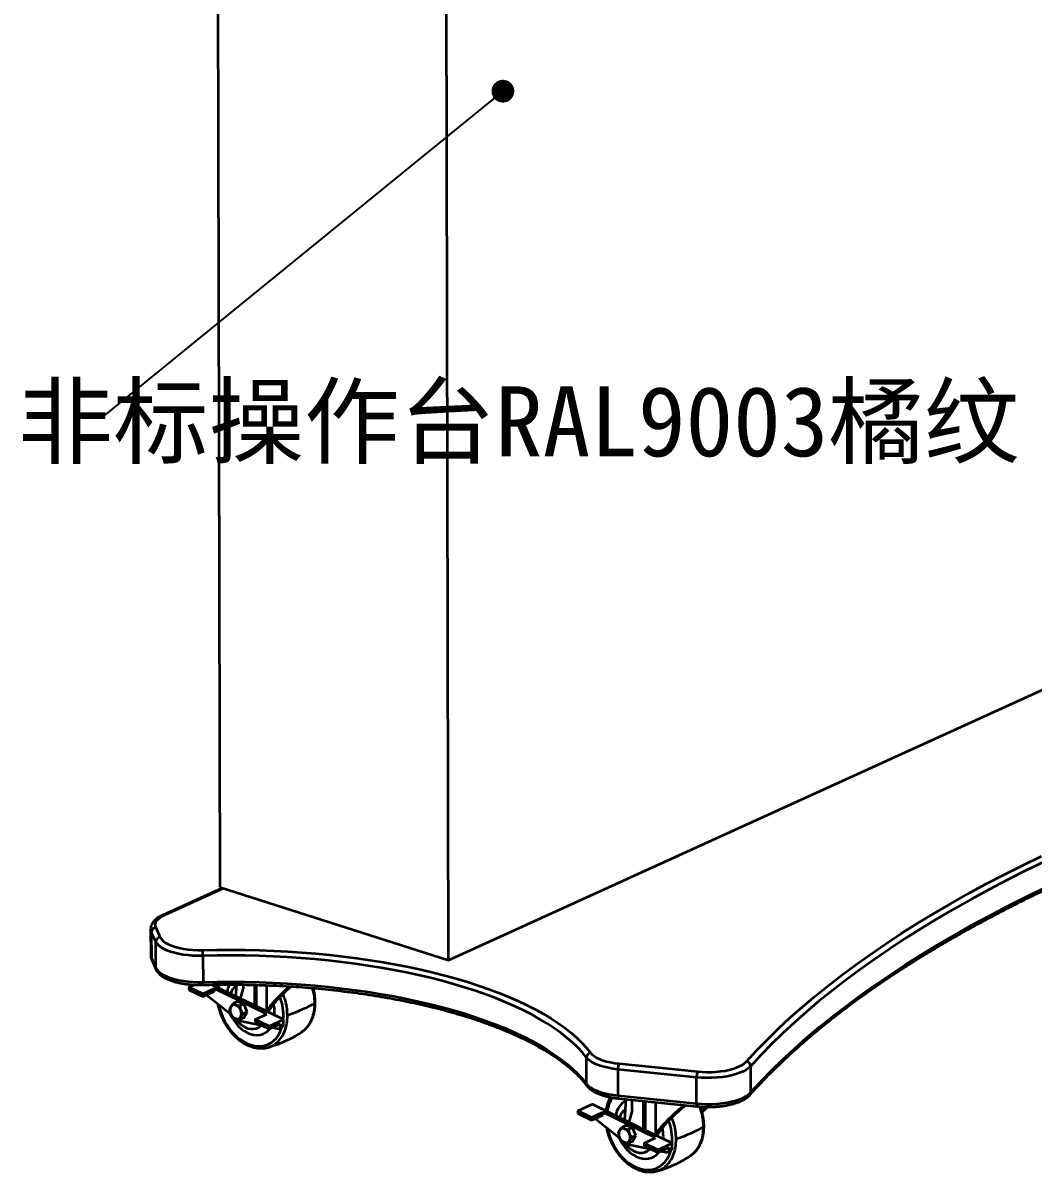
# Model space of a CAD drawing. Header units: millimetres. Extents: x 7760 to 23106, y -3343 to 6769.
# Drawn here: x 13582.8 to 13943.5, y 5265.5 to 5676 of the extents above; entities that cross this region are included whole.
import ezdxf

# ---------------------------------------------------------------- set-up
doc = ezdxf.new("R2010")
doc.units = ezdxf.units.MM
doc.styles.get("Standard").update_dxf_attribs({"font": ''})
doc.styles.get('Standard').set_extended_font_data('SimSun')
doc.dimstyles.new('SLDDIMSTYLE3', dxfattribs={"dimtxt": 0.18, "dimasz": 8.128, "dimexe": 0, "dimexo": 0.0625, "dimgap": 0, "dimtad": 0, "dimtih": 1, "dimtoh": 1, "dimdec": 0, "dimrnd": 1e-09, "dimzin": 0, "dimdsep": 46, "dimtxsty": 'Standard', "dimblk1": 'DOT', "dimblk2": 'DOT', "dimsah": 1, "dimcen": 0.09, "dimadec": 0, "dimazin": 0, "dimtfac": 8.128, "dimtdec": 0, "dimtofl": 0, "dimtmove": 0, "dimatfit": 3, "dimldrblk": 'DOT', "dimfxl": 0, "dimfrac": 2, "dimtolj": 1, "dimtzin": 0, "dimarcsym": 0})

# ---------------------------------------------------------------- blocks, each defined once
blk = doc.blocks.new('_DOT')
at = {"color": 0, "linetype": 'ByBlock', "lineweight": -2}
blk.add_line((-0.5, 0), (-1, 0), dxfattribs=at)
at = {"color": 0, "linetype": 'ByBlock', "const_width": 0.5}
blk.add_lwpolyline([(-0.25, 0, 1), (0.25, 0, 1)], format="xyb", close=True, dxfattribs=at)
blk = doc.blocks.new('zw$B883')
at = {"color": 7, "linetype": 'Continuous', "lineweight": 35}
for p, q in [((225.24, 826.3), (226.7, 101.75)), ((308.36, 75.75), (307.61, 452.29)), ((308.36, 75.75), (599.99, 208.45)), ((227.56, 101.47), (206.33, 91.81)), ((226.7, 101.75), (308.36, 75.75)), ((202.02, 86.81), (202.04, 77.44)), ((203.83, 87.35), (205.46, 83.82)), ((203.88, 82.24), (202.26, 85.76)), ((202.26, 85.76), (202.28, 76.39)), ((203.9, 72.87), (203.88, 82.24)), ((202.28, 76.39), (203.9, 72.87)), ((202.4, 75.83), (204.03, 72.31)), ((220.71, 77.24), (220.72, 67.87)), ((215.7, 66.09), (217.54, 66.92)), ((220.6, 63.7), (215.7, 66.09)), ((215.7, 66.09), (215.7, 65.09)), ((234.01, 62.01), (223.89, 66.95)), ((232.49, 62.75), (232.79, 67)), ((235.13, 66.22), (234.01, 62.01)), ((235.13, 66.22), (235.13, 66.96)), ((239.23, 59.46), (239.21, 66.88)), ((239.73, 66.87), (239.74, 59.21)), ((243.56, 57.7), (243.54, 66.75)), ((215.7, 65.09), (220.6, 62.7)), ((220.6, 63.7), (224.72, 65.57)), ((220.6, 62.7), (224.72, 64.57)), ((220.6, 62.7), (220.6, 63.7)), ((221.94, 63.31), (230.68, 56.46)), ((243.51, 56.4), (224.72, 65.57)), ((224.72, 65.57), (224.72, 64.57)), ((239.23, 59.46), (234.01, 62.01)), ((232.93, 60.83), (231.48, 60.17)), ((235.29, 60.08), (232.93, 60.83)), ((235.29, 60.08), (233.84, 59.42)), ((236.48, 57.24), (235.29, 60.08)), ((249.44, 54.48), (239.23, 59.46)), ((243.56, 57.7), (243.32, 57.47)), ((243.68, 57.29), (244.99, 58.57)), ((235.3, 55.15), (233.85, 54.49)), ((234.42, 53.97), (241.6, 52.46)), ((236.48, 57.24), (235.03, 56.58)), ((235.3, 55.15), (236.48, 57.24)), ((239.39, 54.53), (243.51, 56.4)), ((244.29, 52.14), (239.39, 54.53)), ((239.39, 54.53), (239.39, 53.53)), ((239.39, 53.53), (244.29, 51.14)), ((244.29, 52.14), (249.44, 54.48)), ((246.27, 56.03), (246.3, 56.9)), ((249.44, 52.84), (249.44, 54.48)), ((244.29, 51.14), (248.41, 53.01)), ((244.29, 51.14), (244.29, 52.14)), ((245.42, 51.65), (247.3, 51.26)), ((247.85, 51.31), (248.88, 51.78)), ((248.41, 52.38), (248.41, 53.01)), ((248.41, 52.38), (249.44, 52.84)), ((243.79, 44.59), (243.89, 44.62)), ((357.7, 31.49), (357.68, 40.86)), ((369.29, 38.76), (397.37, 35.91)), ((416.27, 37.78), (416.29, 28.41)), ((396.95, 33.84), (368.87, 36.69)), ((368.87, 36.69), (368.89, 27.32)), ((396.97, 24.47), (396.95, 33.84)), ((368.89, 27.32), (396.97, 24.47)), ((369.15, 26.32), (397.23, 23.47)), ((371.32, 18.55), (371.86, 26.04)), ((373.96, 22.03), (373.95, 25.83)), ((378.06, 15.26), (378.04, 25.42)), ((378.55, 25.36), (378.56, 22.81)), ((378.76, 22.74), (378.75, 25.34)), ((382.39, 13.51), (382.37, 24.98)), ((354.53, 21.89), (359.67, 24.23)), ((359.43, 19.5), (354.53, 21.89)), ((354.53, 21.89), (354.53, 20.89)), ((354.53, 20.89), (359.43, 18.5)), ((359.43, 19.5), (363.55, 21.37)), ((372.84, 17.81), (359.67, 24.23)), ((382.34, 12.21), (363.55, 21.37)), ((363.55, 21.37), (363.55, 20.38)), ((373.96, 22.03), (372.84, 17.81)), ((378.55, 23.61), (378.76, 23.54)), ((378.56, 22.81), (378.57, 15.01)), ((378.56, 22.81), (378.76, 22.74)), ((359.43, 18.5), (363.55, 20.38)), ((359.43, 18.5), (359.43, 19.5)), ((360.77, 19.11), (369.51, 12.27)), ((371.76, 16.63), (370.31, 15.97)), ((374.12, 15.88), (371.76, 16.63)), ((378.06, 15.26), (372.84, 17.81)), ((374.12, 15.88), (372.67, 15.22)), ((375.31, 13.04), (373.85, 12.38)), ((375.31, 13.04), (374.12, 15.88)), ((374.13, 10.95), (375.31, 13.04)), ((388.27, 10.28), (378.06, 15.26)), ((382.39, 13.51), (382.15, 13.27)), ((382.51, 13.09), (383.82, 14.37)), ((385.1, 11.83), (385.12, 12.7)), ((374.13, 10.95), (372.68, 10.29)), ((373.25, 9.77), (380.43, 8.26)), ((378.22, 10.33), (382.34, 12.21)), ((383.12, 7.94), (378.22, 10.33)), ((378.22, 10.33), (378.22, 9.34)), ((378.22, 9.34), (383.12, 6.94)), ((383.12, 7.94), (388.27, 10.28)), ((383.12, 6.94), (387.24, 8.82)), ((387.24, 8.18), (387.24, 8.82)), ((387.24, 8.18), (388.27, 8.65)), ((388.27, 8.65), (388.27, 10.28)), ((383.12, 6.94), (383.12, 7.94)), ((384.25, 7.46), (386.13, 7.06)), ((386.68, 7.11), (387.71, 7.58)), ((382.62, 0.4), (382.72, 0.43))]:
    blk.add_line(p, q, dxfattribs=at)
at = {"color": 8, "linetype": 'Continuous', "lineweight": 35}
blk.add_line((227.92, 101.36), (206.99, 91.83), dxfattribs=at)
at = {"color": 7, "linetype": 'Continuous', "lineweight": 35, "flags": 128}
for points in [[(414.76, 39.46), (418.41, 43.42), (422.25, 47.36), (426.26, 51.28), (430.44, 55.17), (434.8, 59.03), (439.34, 62.86), (444.04, 66.66), (448.92, 70.44), (453.96, 74.18), (459.17, 77.88), (464.55, 81.55), (470.09, 85.19), (475.8, 88.79), (481.66, 92.35), (487.69, 95.88), (493.87, 99.36), (500.21, 102.81), (506.7, 106.21), (513.34, 109.57), (520.14, 112.88)], [(521.39, 111.02), (514.61, 107.72), (507.99, 104.37), (501.51, 100.97), (495.19, 97.54), (489.02, 94.06), (483.01, 90.55), (477.16, 86.99), (471.47, 83.4), (465.94, 79.78), (460.58, 76.11), (455.38, 72.42), (450.35, 68.69), (445.48, 64.92), (440.79, 61.13), (436.27, 57.31), (431.92, 53.45), (427.74, 49.58), (423.74, 45.67), (419.92, 41.74), (416.27, 37.78)], [(416.29, 28.41), (419.94, 32.37), (423.76, 36.3), (427.76, 40.21), (431.94, 44.09), (436.29, 47.94), (440.81, 51.76), (445.5, 55.55), (450.37, 59.32), (455.4, 63.05), (460.6, 66.74), (465.96, 70.41), (471.49, 74.03), (477.18, 77.62), (483.03, 81.18), (489.04, 84.69), (495.21, 88.17), (501.53, 91.6), (508, 95), (514.63, 98.35), (521.41, 101.65)], [(206.99, 91.83), (206.05, 91.35), (205.25, 90.84), (204.6, 90.29), (204.11, 89.72), (203.78, 89.13), (203.63, 88.54), (203.64, 87.94), (203.83, 87.35)], [(220.71, 77.24), (218.91, 77.23), (217.12, 77.3), (215.36, 77.44), (213.65, 77.66), (212.02, 77.95), (210.49, 78.3), (209.07, 78.72), (207.79, 79.2), (206.66, 79.73), (205.69, 80.31), (204.9, 80.93), (204.29, 81.57), (203.88, 82.24)], [(205.46, 83.82), (205.87, 83.17), (206.48, 82.55), (207.29, 81.96), (208.28, 81.41), (209.44, 80.91), (210.75, 80.47), (212.2, 80.09), (213.75, 79.78), (215.39, 79.55), (217.1, 79.39), (218.84, 79.32), (220.6, 79.33)], [(220.6, 79.33), (225.68, 79.43), (230.76, 79.46), (235.84, 79.41), (240.92, 79.29), (245.97, 79.1), (251.01, 78.84), (256.01, 78.5), (260.98, 78.1), (265.9, 77.62), (270.77, 77.07), (275.58, 76.45), (280.33, 75.77), (285, 75.01), (289.6, 74.19), (294.11, 73.3), (298.53, 72.35), (302.85, 71.34), (307.06, 70.26), (311.17, 69.13), (315.16, 67.94), (319.03, 66.69), (322.77, 65.38), (326.38, 64.02), (329.85, 62.61), (333.18, 61.16), (336.37, 59.65), (339.4, 58.1), (342.27, 56.51), (344.99, 54.88), (347.54, 53.2), (349.92, 51.5), (352.14, 49.76), (354.17, 47.99), (356.04, 46.19), (357.72, 44.36), (359.22, 42.52)], [(357.68, 40.86), (356.2, 42.69), (354.54, 44.49), (352.7, 46.27), (350.68, 48.02), (348.5, 49.74), (346.14, 51.43), (343.62, 53.08), (340.94, 54.69), (338.1, 56.27), (335.1, 57.8), (331.96, 59.28), (328.67, 60.72), (325.24, 62.12), (321.67, 63.46), (317.97, 64.75), (314.15, 65.98), (310.21, 67.16), (306.15, 68.28), (301.98, 69.35), (297.71, 70.35), (293.35, 71.29), (288.89, 72.16), (284.35, 72.98), (279.73, 73.72), (275.04, 74.4), (270.28, 75.01), (265.47, 75.55), (260.61, 76.02), (255.7, 76.43), (250.76, 76.76), (245.78, 77.02), (240.78, 77.21), (235.77, 77.32), (230.75, 77.37), (225.72, 77.34), (220.71, 77.24)], [(203.9, 72.87), (204.31, 72.2), (204.92, 71.56), (205.71, 70.94), (206.68, 70.36), (207.81, 69.83), (209.09, 69.35), (210.51, 68.93), (212.04, 68.58), (213.67, 68.29), (215.38, 68.07), (217.13, 67.93), (218.92, 67.86), (220.72, 67.87)], [(220.72, 67.87), (225.74, 67.97), (230.77, 68), (235.79, 67.95), (240.8, 67.84), (245.8, 67.65), (250.78, 67.39), (255.72, 67.06), (260.63, 66.65), (265.49, 66.18), (270.3, 65.64), (275.06, 65.03), (279.75, 64.35), (284.37, 63.61), (288.91, 62.79), (293.36, 61.92), (297.73, 60.98), (302, 59.98), (306.17, 58.92), (310.22, 57.79), (314.17, 56.61), (317.99, 55.38), (321.69, 54.09), (325.26, 52.75), (328.69, 51.36), (331.98, 49.91), (335.12, 48.43), (338.12, 46.9), (340.96, 45.32), (343.64, 43.71), (346.16, 42.06), (348.52, 40.37), (350.7, 38.65), (352.72, 36.9), (354.56, 35.12), (356.22, 33.32), (357.7, 31.49)], [(230.34, 56.73), (230.93, 55.49), (231.67, 54.23), (232.52, 53.07), (233.45, 52.02), (234.46, 51.1), (235.52, 50.33), (236.62, 49.72), (237.74, 49.27), (238.86, 49), (239.96, 48.92), (241.02, 49.01), (242.03, 49.29), (242.96, 49.75), (243.8, 50.37), (244.54, 51.16), (244.65, 51.3)], [(232.43, 54.68), (233.19, 53.74), (234.04, 52.91), (234.95, 52.22), (235.9, 51.69), (236.86, 51.32), (237.82, 51.13), (238.76, 51.12), (239.65, 51.29), (240.48, 51.64), (241.22, 52.15), (241.55, 52.47)], [(359.22, 42.52), (359.76, 41.93), (360.48, 41.37), (361.36, 40.84), (362.39, 40.36), (363.56, 39.92), (364.85, 39.54), (366.25, 39.21), (367.73, 38.95), (369.29, 38.76)], [(368.87, 36.69), (367.15, 36.91), (365.49, 37.2), (363.94, 37.56), (362.5, 37.98), (361.2, 38.46), (360.06, 39), (359.08, 39.59), (358.29, 40.21), (357.68, 40.86)], [(416.27, 37.78), (415.57, 37.13), (414.68, 36.51), (413.61, 35.93), (412.36, 35.41), (410.97, 34.94), (409.45, 34.54), (407.81, 34.2), (406.09, 33.94), (404.29, 33.76), (402.46, 33.66), (400.61, 33.64), (398.76, 33.7), (396.95, 33.84)], [(397.37, 35.91), (399, 35.78), (400.66, 35.73), (402.33, 35.74), (403.98, 35.84), (405.59, 36), (407.14, 36.23), (408.61, 36.53), (409.98, 36.9), (411.24, 37.32), (412.36, 37.79), (413.32, 38.31), (414.13, 38.87), (414.76, 39.46)], [(357.7, 31.49), (358.31, 30.84), (359.1, 30.22), (360.08, 29.63), (361.22, 29.1), (362.52, 28.61), (363.96, 28.19), (365.51, 27.83), (367.16, 27.54), (368.89, 27.32)], [(378.76, 24.72), (378.75, 24.73), (378.55, 24.85)], [(396.97, 24.47), (398.78, 24.33), (400.63, 24.27), (402.48, 24.29), (404.31, 24.39), (406.1, 24.57), (407.83, 24.83), (409.47, 25.17), (410.99, 25.57), (412.38, 26.04), (413.62, 26.56), (414.7, 27.14), (415.59, 27.76), (416.29, 28.41)], [(369.17, 12.53), (369.76, 11.29), (370.5, 10.04), (371.35, 8.88), (372.28, 7.83), (373.29, 6.91), (374.35, 6.13), (375.45, 5.52), (376.57, 5.07), (377.69, 4.81), (378.79, 4.72), (379.85, 4.82), (380.86, 5.1), (381.79, 5.55), (382.63, 6.18), (383.37, 6.96), (383.48, 7.11)], [(371.26, 10.48), (372.02, 9.55), (372.87, 8.71), (373.78, 8.02), (374.73, 7.49), (375.69, 7.12), (376.65, 6.93), (377.59, 6.92), (378.48, 7.09), (379.31, 7.44), (380.05, 7.95), (380.37, 8.27)]]:
    blk.add_lwpolyline(points, dxfattribs=at)
at = {"color": 8, "linetype": 'Continuous', "lineweight": 35, "flags": 128}
for points in [[(202.26, 85.76), (202.05, 86.42), (202.02, 86.83)], [(202.04, 77.44), (202.07, 77.05), (202.28, 76.39)], [(226.41, 67.01), (226.28, 66.42), (226.18, 65.83)], [(226.34, 59.86), (226.66, 58.47), (227.17, 56.85), (227.8, 55.25), (228.57, 53.71), (229.45, 52.25), (230.43, 50.88), (231.5, 49.62), (232.66, 48.49), (233.87, 47.49), (235.14, 46.65), (236.44, 45.97), (237.75, 45.46), (239.06, 45.13), (240.36, 44.99), (241.62, 45.02), (242.83, 45.25), (243.98, 45.65), (245.05, 46.22), (246.03, 46.97), (246.91, 47.88), (247.67, 48.93), (248.3, 50.12), (248.8, 51.42), (248.91, 51.79)], [(368.89, 27.32), (368.9, 27.04), (368.93, 26.8), (368.96, 26.6), (369.02, 26.45), (369.08, 26.35), (369.15, 26.32)], [(396.97, 24.47), (396.98, 24.19), (397, 23.95), (397.04, 23.75), (397.1, 23.6), (397.16, 23.5), (397.23, 23.47)], [(365.17, 15.67), (365.49, 14.28), (366, 12.65), (366.63, 11.06), (367.4, 9.52), (368.28, 8.05), (369.26, 6.68), (370.33, 5.42), (371.49, 4.29), (372.7, 3.29), (373.97, 2.45), (375.27, 1.77), (376.58, 1.27), (377.89, 0.94), (379.19, 0.79), (380.45, 0.83), (381.66, 1.05), (382.81, 1.45), (383.88, 2.03), (384.86, 2.77), (385.74, 3.68), (386.5, 4.73), (387.13, 5.92), (387.63, 7.23), (387.74, 7.6)]]:
    blk.add_lwpolyline(points, dxfattribs=at)
at = {"color": 8, "linetype": 'Continuous', "lineweight": 35}
for centre, radius, start, end in [((206.69, 90.97), 0.909, 70.6991, 113.2901), ((203.62, 76.39), 1.34, 179.9635, 204.7326), ((205.24, 72.87), 1.34, 179.9635, 204.7373), ((218.42, 67.52), 2.33, 344.0782, 8.6496), ((230.16, 55.82), 19.28, 356.0867, 20.4356), ((359.01, 31.48), 1.31, 179.5641, 216.943), ((376.65, 20), 11.76, 145.4142, 172.0062), ((415, 28.39), 1.29, 318.5081, 0.9164), ((368.99, 11.62), 19.28, 356.0867, 20.4356)]:
    blk.add_arc(centre, radius, start, end, dxfattribs=at)
at = {"color": 7, "linetype": 'Continuous', "lineweight": 35}
for centre, radius, start, end in [((203.91, 85.69), 1.66, 92.8288, 177.7), ((205.54, 82.17), 1.66, 92.8288, 177.7), ((203.92, 77.41), 16.78, 359.4275, 6.5671), ((238.21, 62.86), 9.03, 152.4318, 170.7866), ((235.65, 62.19), 5.27, 123.2241, 163.6983), ((233.26, 57.77), 2.9, 154.9245, 205.3053), ((231.9, 58.32), 1.44, 69.7596, 151.7968), ((231.28, 56.8), 3.09, 20.4899, 68.7027), ((231.55, 56.64), 2.9, 334.9245, 25.3053), ((232.33, 56.8), 13.97, 0.3859, 13.0801), ((233.53, 57.62), 3.09, 200.4899, 248.7027), ((232.9, 56.09), 1.44, 249.7596, 331.7968), ((235.17, 57.35), 3.47, 234.3138, 257.4082), ((247.45, 52.22), 0.975, 261.1476, 9.1383), ((248.35, 52.74), 1.1, 298.983, 5.4116), ((359.4, 40.8), 1.72, 96.1809, 178.0042), ((373.29, 36.88), 4.42, 154.8268, 182.4629), ((414.52, 37.72), 1.75, 2.0035, 82.3548), ((401.36, 34.03), 4.42, 154.8268, 182.4629), ((375.35, 19.22), 7.27, 119.0158, 173.0214), ((374.48, 18), 5.27, 123.2241, 163.6983), ((372.09, 13.58), 2.9, 154.9245, 205.3053), ((370.73, 14.13), 1.44, 69.7596, 151.7968), ((372.36, 13.42), 3.09, 200.4899, 248.7027), ((370.11, 12.6), 3.09, 20.4899, 68.7027), ((370.38, 12.44), 2.9, 334.9245, 25.3053), ((371.16, 12.61), 13.97, 0.3859, 13.0801), ((371.73, 11.89), 1.44, 249.7596, 331.7968), ((374, 13.16), 3.47, 234.3138, 257.4082), ((387.17, 8.54), 1.1, 298.983, 5.4116), ((386.28, 8.02), 0.975, 261.1476, 9.1383)]:
    blk.add_arc(centre, radius, start, end, dxfattribs=at)
for points, knots in [([(415.97, 27.54), (416.56, 28.19), (418.27, 30.08), (421.22, 33.2), (424.88, 36.88), (428.7, 40.54), (432.67, 44.18), (436.79, 47.79), (441.07, 51.38), (445.51, 54.94), (450.09, 58.48), (454.82, 61.98), (459.71, 65.46), (464.74, 68.91), (469.92, 72.33), (475.24, 75.72), (480.71, 79.08), (486.32, 82.4), (492.07, 85.69), (497.96, 88.94), (503.99, 92.16), (510.16, 95.34), (516.46, 98.48), (522.9, 101.58), (529.46, 104.65), (536.16, 107.67), (542.98, 110.66), (549.93, 113.6), (557.01, 116.5), (564.21, 119.35), (571.52, 122.16), (578.96, 124.93), (586.52, 127.65), (594.18, 130.32), (601.97, 132.95), (609.86, 135.53), (617.86, 138.05), (625.97, 140.54), (634.18, 142.97), (642.49, 145.35), (650.91, 147.67), (659.42, 149.95), (668.03, 152.17), (676.73, 154.35), (685.52, 156.46), (694.4, 158.53), (703.21, 160.5), (709.43, 161.84), (712.65, 162.52), (713, 162.6)], [0, 0, 0, 0, 0.011544, 0.033478, 0.055411, 0.07734, 0.099268, 0.121193, 0.143118, 0.165042, 0.186965, 0.208888, 0.230811, 0.252735, 0.274659, 0.296583, 0.318509, 0.340435, 0.362361, 0.384289, 0.406218, 0.428148, 0.450078, 0.47201, 0.493943, 0.515877, 0.537812, 0.559748, 0.581684, 0.603622, 0.625561, 0.6475, 0.669441, 0.691382, 0.713324, 0.735267, 0.757211, 0.779155, 0.801101, 0.823046, 0.844993, 0.86694, 0.888888, 0.910836, 0.932785, 0.954734, 0.976684, 0.997479, 1, 1, 1, 1]), ([(206.33, 91.81), (206.14, 91.72), (205.56, 91.45), (204.71, 90.95), (203.81, 90.29), (203.1, 89.59), (202.58, 88.86), (202.24, 88.14), (202.04, 87.46), (202.04, 87.03), (202.04, 86.84)], [0, 0, 0, 0, 0.079021, 0.233437, 0.389514, 0.545533, 0.676348, 0.799028, 0.916419, 1, 1, 1, 1]), ([(202.06, 77.48), (202.05, 77.39), (202.03, 77.04), (202.14, 76.47), (202.32, 76.03), (202.4, 75.83)], [0, 0, 0, 0, 0.159255, 0.620991, 1, 1, 1, 1]), ([(204.03, 72.31), (204.11, 72.14), (204.32, 71.73), (204.79, 71.12), (205.46, 70.46), (206.29, 69.84), (207.28, 69.26), (208.41, 68.74), (209.65, 68.28), (211, 67.88), (212.42, 67.55), (213.91, 67.28), (215.46, 67.07), (217.05, 66.94), (218.63, 66.87), (219.84, 66.86), (220.51, 66.87), (220.66, 66.88)], [0, 0, 0, 0, 0.040986, 0.105615, 0.173641, 0.246026, 0.321075, 0.396676, 0.471682, 0.545962, 0.619617, 0.692791, 0.765615, 0.838199, 0.910633, 0.979195, 1, 1, 1, 1]), ([(220.66, 66.88), (221.49, 66.9), (223.9, 66.96), (227.9, 67.01), (232.65, 67.01), (237.39, 66.94), (242.13, 66.81), (246.85, 66.62), (251.55, 66.37), (256.21, 66.05), (260.85, 65.67), (265.45, 65.22), (270, 64.72), (274.49, 64.15), (278.94, 63.52), (283.31, 62.84), (287.63, 62.09), (291.86, 61.29), (296.02, 60.43), (300.09, 59.52), (304.08, 58.55), (307.96, 57.54), (311.75, 56.47), (315.44, 55.35), (319.01, 54.18), (322.47, 52.96), (325.81, 51.7), (329.03, 50.4), (332.12, 49.06), (335.08, 47.68), (337.91, 46.26), (340.59, 44.81), (343.14, 43.32), (345.54, 41.8), (347.8, 40.26), (349.9, 38.69), (351.85, 37.1), (353.65, 35.49), (355.29, 33.86), (356.74, 32.26), (357.57, 31.21), (357.96, 30.7)], [0, 0, 0, 0, 0.0137253, 0.0398156, 0.065907, 0.0919985, 0.1180896, 0.1441801, 0.1702695, 0.1963577, 0.2224443, 0.2485289, 0.2746112, 0.3006908, 0.3267674, 0.3528406, 0.3789098, 0.4049746, 0.4310346, 0.4570891, 0.4831376, 0.5091796, 0.5352142, 0.5612409, 0.5872588, 0.6132673, 0.6392654, 0.6652525, 0.6912278, 0.7171906, 0.7431403, 0.7690766, 0.7949996, 0.82091, 0.8468091, 0.8726994, 0.8985851, 0.9244709, 0.9503638, 0.9762751, 1, 1, 1, 1]), ([(225.93, 66.97), (225.92, 66.93), (225.85, 66.63), (225.81, 66.3), (225.78, 66.02)], [0, 0, 0, 0, 0.130345, 1, 1, 1, 1]), ([(251.66, 66.35), (250.9, 65.67), (249.36, 64.3), (247.4, 62.38), (245.72, 60.6), (244.38, 59), (243.83, 58.13), (243.56, 57.7)], [0, 0, 0, 0, 0.199016, 0.402509, 0.604713, 0.803842, 1, 1, 1, 1]), ([(244.99, 58.57), (245.25, 59), (245.77, 59.86), (247.18, 61.53), (248.99, 63.41), (250.67, 65.02), (251.83, 66.03), (252.16, 66.31)], [0, 0, 0, 0, 0.222982, 0.4498, 0.680287, 0.911532, 1, 1, 1, 1]), ([(257.05, 50.9), (257.19, 51.02), (257.64, 51.4), (258.3, 52.2), (259.03, 53.27), (259.64, 54.46), (260.13, 55.76), (260.49, 57.14), (260.72, 58.6), (260.83, 60.12), (260.8, 61.68), (260.63, 63.27), (260.4, 64.63), (260.17, 65.44), (260.09, 65.73)], [0, 0, 0, 0, 0.039412, 0.12875, 0.218564, 0.308912, 0.399761, 0.491016, 0.582561, 0.674286, 0.766105, 0.857955, 0.949801, 1, 1, 1, 1]), ([(225.96, 60.16), (225.98, 60), (226.1, 59.3), (226.42, 58.06), (226.94, 56.49), (227.58, 54.95), (228.33, 53.46), (229.18, 52.04), (230.13, 50.69), (231.16, 49.45), (232.27, 48.31), (233.45, 47.28), (234.68, 46.39), (235.95, 45.64), (237.25, 45.04), (238.56, 44.6), (239.88, 44.32), (241.18, 44.2), (242.44, 44.26), (243.32, 44.38), (243.76, 44.52), (243.81, 44.54)], [0, 0, 0, 0, 0.0181956, 0.0756462, 0.1330895, 0.1905312, 0.24798, 0.3054443, 0.3629326, 0.4204537, 0.4780137, 0.5356128, 0.5932427, 0.6508738, 0.7084602, 0.765937, 0.8232216, 0.8802263, 0.9368811, 0.9931611, 1, 1, 1, 1]), ([(255.96, 50.13), (256.31, 50.34), (257.3, 50.96), (258.59, 52.55), (259.76, 54.8), (260.49, 57.43), (260.58, 59.38), (260.63, 60.35)], [0, 0, 0, 0, 0.118172, 0.338629, 0.559086, 0.779543, 1, 1, 1, 1]), ([(243.9, 44.56), (244.46, 44.72), (245.49, 45.02), (246.88, 45.5), (248, 45.91), (248.84, 46.26), (249.47, 46.52), (250.15, 46.82), (251.09, 47.26), (252.44, 47.94), (254.14, 48.88), (255.35, 49.65), (256.01, 50.07)], [0, 0, 0, 0, 0.131649, 0.241939, 0.330996, 0.398888, 0.445646, 0.483134, 0.564828, 0.678115, 0.823095, 1, 1, 1, 1]), ([(256.04, 50.11), (256.21, 50.22), (256.51, 50.4), (256.77, 50.64), (256.88, 50.75)], [0, 0, 0, 0, 0.570263, 1, 1, 1, 1]), ([(357.96, 30.7), (358.08, 30.56), (358.39, 30.18), (359.01, 29.6), (359.88, 28.98), (360.9, 28.42), (362.05, 27.91), (363.32, 27.46), (364.68, 27.07), (366.11, 26.75), (367.61, 26.49), (368.64, 26.37), (369.15, 26.32)], [0, 0, 0, 0, 0.057497, 0.157564, 0.261682, 0.369088, 0.476789, 0.583558, 0.689305, 0.794199, 0.898445, 1, 1, 1, 1]), ([(366.24, 26.74), (366.2, 26.68), (365.93, 26.26), (365.53, 25.37), (365.05, 24.06), (364.75, 22.87), (364.65, 22.1), (364.61, 21.82)], [0, 0, 0, 0, 0.041847, 0.308741, 0.577073, 0.846547, 1, 1, 1, 1]), ([(397.23, 23.47), (397.5, 23.44), (398.31, 23.37), (399.66, 23.29), (401.28, 23.26), (402.9, 23.31), (404.5, 23.41), (406.07, 23.59), (407.58, 23.82), (409.04, 24.12), (410.42, 24.49), (411.71, 24.91), (412.9, 25.4), (413.98, 25.95), (414.93, 26.58), (415.58, 27.12), (415.89, 27.46), (415.97, 27.54)], [0, 0, 0, 0, 0.03737, 0.108292, 0.179153, 0.249992, 0.320864, 0.391829, 0.462966, 0.534362, 0.606129, 0.678404, 0.751353, 0.825163, 0.899948, 0.975441, 1, 1, 1, 1]), ([(392.59, 23.94), (391.89, 23.35), (390.33, 22.04), (388.22, 20.12), (386.22, 18.18), (384.55, 16.4), (383.21, 14.8), (382.66, 13.94), (382.39, 13.51)], [0, 0, 0, 0, 0.141541, 0.315057, 0.48907, 0.661979, 0.83226, 1, 1, 1, 1]), ([(383.82, 14.37), (384.08, 14.8), (384.6, 15.67), (386.02, 17.34), (387.8, 19.21), (389.99, 21.26), (391.76, 22.84), (392.87, 23.74), (393.05, 23.89)], [0, 0, 0, 0, 0.187908, 0.379048, 0.573281, 0.768152, 0.961512, 1, 1, 1, 1]), ([(395.88, 6.7), (396.02, 6.82), (396.47, 7.21), (397.13, 8), (397.86, 9.07), (398.47, 10.27), (398.96, 11.56), (399.32, 12.94), (399.55, 14.4), (399.66, 15.92), (399.62, 17.48), (399.46, 19.07), (399.17, 20.67), (398.8, 22.11), (398.48, 23), (398.34, 23.38)], [0, 0, 0, 0, 0.0355967, 0.1162862, 0.1974056, 0.2790079, 0.3610623, 0.4434835, 0.5261662, 0.6090115, 0.6919419, 0.7749006, 0.8578556, 0.9407986, 1, 1, 1, 1]), ([(400.51, 23.29), (400.2, 23.01), (399.67, 22.55), (399.07, 22.07), (398.83, 21.88)], [0, 0, 0, 0, 0.610883, 1, 1, 1, 1]), ([(398.92, 21.54), (399.34, 21.87), (400.09, 22.47), (400.74, 23.03), (401.02, 23.28)], [0, 0, 0, 0, 0.567308, 1, 1, 1, 1]), ([(364.79, 15.97), (364.81, 15.8), (364.93, 15.1), (365.25, 13.87), (365.77, 12.29), (366.41, 10.75), (367.16, 9.26), (368.01, 7.84), (368.96, 6.5), (369.99, 5.25), (371.1, 4.11), (372.28, 3.09), (373.51, 2.2), (374.78, 1.45), (376.08, 0.84), (377.39, 0.4), (378.71, 0.12), (380.01, 0), (381.27, 0.06), (382.15, 0.18), (382.59, 0.33), (382.64, 0.34)], [0, 0, 0, 0, 0.018196, 0.075646, 0.133089, 0.190531, 0.24798, 0.305444, 0.362933, 0.420454, 0.478014, 0.535613, 0.593243, 0.650874, 0.70846, 0.765937, 0.823222, 0.880226, 0.936881, 0.993161, 1, 1, 1, 1]), ([(394.79, 5.93), (395.14, 6.15), (396.13, 6.76), (397.42, 8.36), (398.59, 10.6), (399.32, 13.23), (399.41, 15.18), (399.46, 16.16)], [0, 0, 0, 0, 0.1181725, 0.3386293, 0.5590862, 0.7795431, 1, 1, 1, 1]), ([(382.73, 0.36), (383.29, 0.52), (384.32, 0.82), (385.71, 1.3), (386.83, 1.72), (387.67, 2.06), (388.3, 2.32), (388.98, 2.62), (389.92, 3.06), (391.27, 3.74), (392.97, 4.68), (394.18, 5.45), (394.84, 5.87)], [0, 0, 0, 0, 0.131649, 0.241939, 0.330996, 0.398888, 0.445646, 0.483134, 0.564828, 0.678115, 0.823095, 1, 1, 1, 1]), ([(394.87, 5.92), (395.04, 6.02), (395.34, 6.2), (395.6, 6.45), (395.71, 6.55)], [0, 0, 0, 0, 0.570263, 1, 1, 1, 1])]:
    blk.add_open_spline(points, degree=3, knots=knots, dxfattribs=at)
at = {"color": 8, "linetype": 'Continuous', "lineweight": 35}
for points, knots in [([(260.63, 60.35), (260.59, 61.36), (260.52, 63.14), (260.04, 64.95), (259.83, 65.74)], [0, 0, 0, 0, 0.565783, 1, 1, 1, 1]), ([(250.87, 55.91), (250.82, 56.92), (250.71, 58.93), (250.12, 61.57), (249.49, 63.11), (249.27, 63.65)], [0, 0, 0, 0, 0.392446, 0.784892, 1, 1, 1, 1]), ([(243.89, 44.62), (244.38, 44.76), (245.6, 45.1), (247.27, 46.3), (248.84, 48.09), (250, 50.36), (250.74, 52.98), (250.83, 54.94), (250.87, 55.91)], [0, 0, 0, 0, 0.117015, 0.293612, 0.470209, 0.646806, 0.823403, 1, 1, 1, 1]), ([(399.46, 16.16), (399.41, 17.16), (399.3, 19.17), (398.76, 21.65), (398.2, 23.02), (398.05, 23.39)], [0, 0, 0, 0, 0.419953, 0.839906, 1, 1, 1, 1]), ([(389.7, 11.72), (389.65, 12.72), (389.54, 14.73), (388.95, 17.38), (388.32, 18.91), (388.1, 19.45)], [0, 0, 0, 0, 0.3924459, 0.7848919, 1, 1, 1, 1]), ([(382.72, 0.43), (383.21, 0.56), (384.43, 0.9), (386.1, 2.1), (387.67, 3.89), (388.83, 6.17), (389.57, 8.79), (389.66, 10.74), (389.7, 11.72)], [0, 0, 0, 0, 0.117015, 0.293612, 0.470209, 0.646806, 0.823403, 1, 1, 1, 1])]:
    blk.add_open_spline(points, degree=3, knots=knots, dxfattribs=at)
at = {"color": 7, "linetype": 'Continuous', "lineweight": 35}
for points in [[(230.31, 58.08), (230.34, 58.33), (230.42, 58.63), (230.63, 59)], [(230.64, 56.54), (230.43, 57.04), (230.34, 57.56), (230.31, 58.08)], [(230.63, 59), (230.84, 59.37), (231.14, 59.77), (231.48, 60.17)], [(231.48, 60.17), (231.7, 59.98), (231.98, 59.81), (232.4, 59.67)], [(232.4, 59.67), (232.82, 59.54), (233.32, 59.47), (233.84, 59.42)], [(233.84, 59.42), (233.87, 58.9), (233.96, 58.38), (234.17, 57.88)], [(234.17, 57.88), (234.38, 57.38), (234.68, 56.96), (235.03, 56.58)], [(260.63, 60.35), (257.81, 58.74), (254.55, 57.26), (250.87, 55.91)], [(231.49, 55.24), (231.15, 55.61), (230.85, 56.03), (230.64, 56.54)], [(232.41, 54.74), (231.99, 54.87), (231.71, 55.05), (231.49, 55.24)], [(233.85, 54.49), (233.32, 54.53), (232.83, 54.61), (232.41, 54.74)], [(234.17, 55.41), (233.97, 55.04), (233.88, 54.75), (233.85, 54.49)], [(235.03, 56.58), (234.69, 56.18), (234.38, 55.78), (234.17, 55.41)], [(369.14, 13.88), (369.17, 14.14), (369.25, 14.43), (369.46, 14.81)], [(369.47, 12.34), (369.26, 12.84), (369.17, 13.36), (369.14, 13.88)], [(369.46, 14.81), (369.67, 15.17), (369.97, 15.57), (370.31, 15.97)], [(370.32, 11.04), (369.98, 11.41), (369.68, 11.83), (369.47, 12.34)], [(370.31, 15.97), (370.53, 15.78), (370.81, 15.61), (371.23, 15.48)], [(371.23, 15.48), (371.65, 15.34), (372.15, 15.27), (372.67, 15.22)], [(372.67, 15.22), (372.7, 14.71), (372.79, 14.19), (373, 13.68)], [(373, 13.68), (373.21, 13.18), (373.51, 12.76), (373.85, 12.38)], [(373.85, 12.38), (373.52, 11.98), (373.21, 11.59), (373, 11.21)], [(399.46, 16.16), (396.64, 14.54), (393.38, 13.06), (389.7, 11.72)], [(371.24, 10.54), (370.82, 10.68), (370.54, 10.85), (370.32, 11.04)], [(372.68, 10.29), (372.15, 10.34), (371.66, 10.41), (371.24, 10.54)], [(373, 11.21), (372.8, 10.84), (372.71, 10.55), (372.68, 10.29)]]:
    blk.add_open_spline(points, degree=3, dxfattribs=at)
at = {"color": 7, "linetype": 'Continuous', "lineweight": 0, "insert": (154.52, 280.73), "char_height": 25, "attachment_point": 1}
blk.add_mtext('非标操作台{\\fSimSun|b0|i0|c134|p2;RAL9003橘纹}', dxfattribs=at)
at = {"color": 7, "linetype": 'Continuous', "lineweight": 0}
blk.add_leader([(327.81, 386.18), (185.33, 270.23)], dimstyle='SLDDIMSTYLE3', dxfattribs=at)

msp = doc.modelspace()

# ---------------------------------------------------------------- block references
msp.add_blockref('zw$B883', (13426.3394, 5265.4635))

doc.saveas('drawing.dxf')
